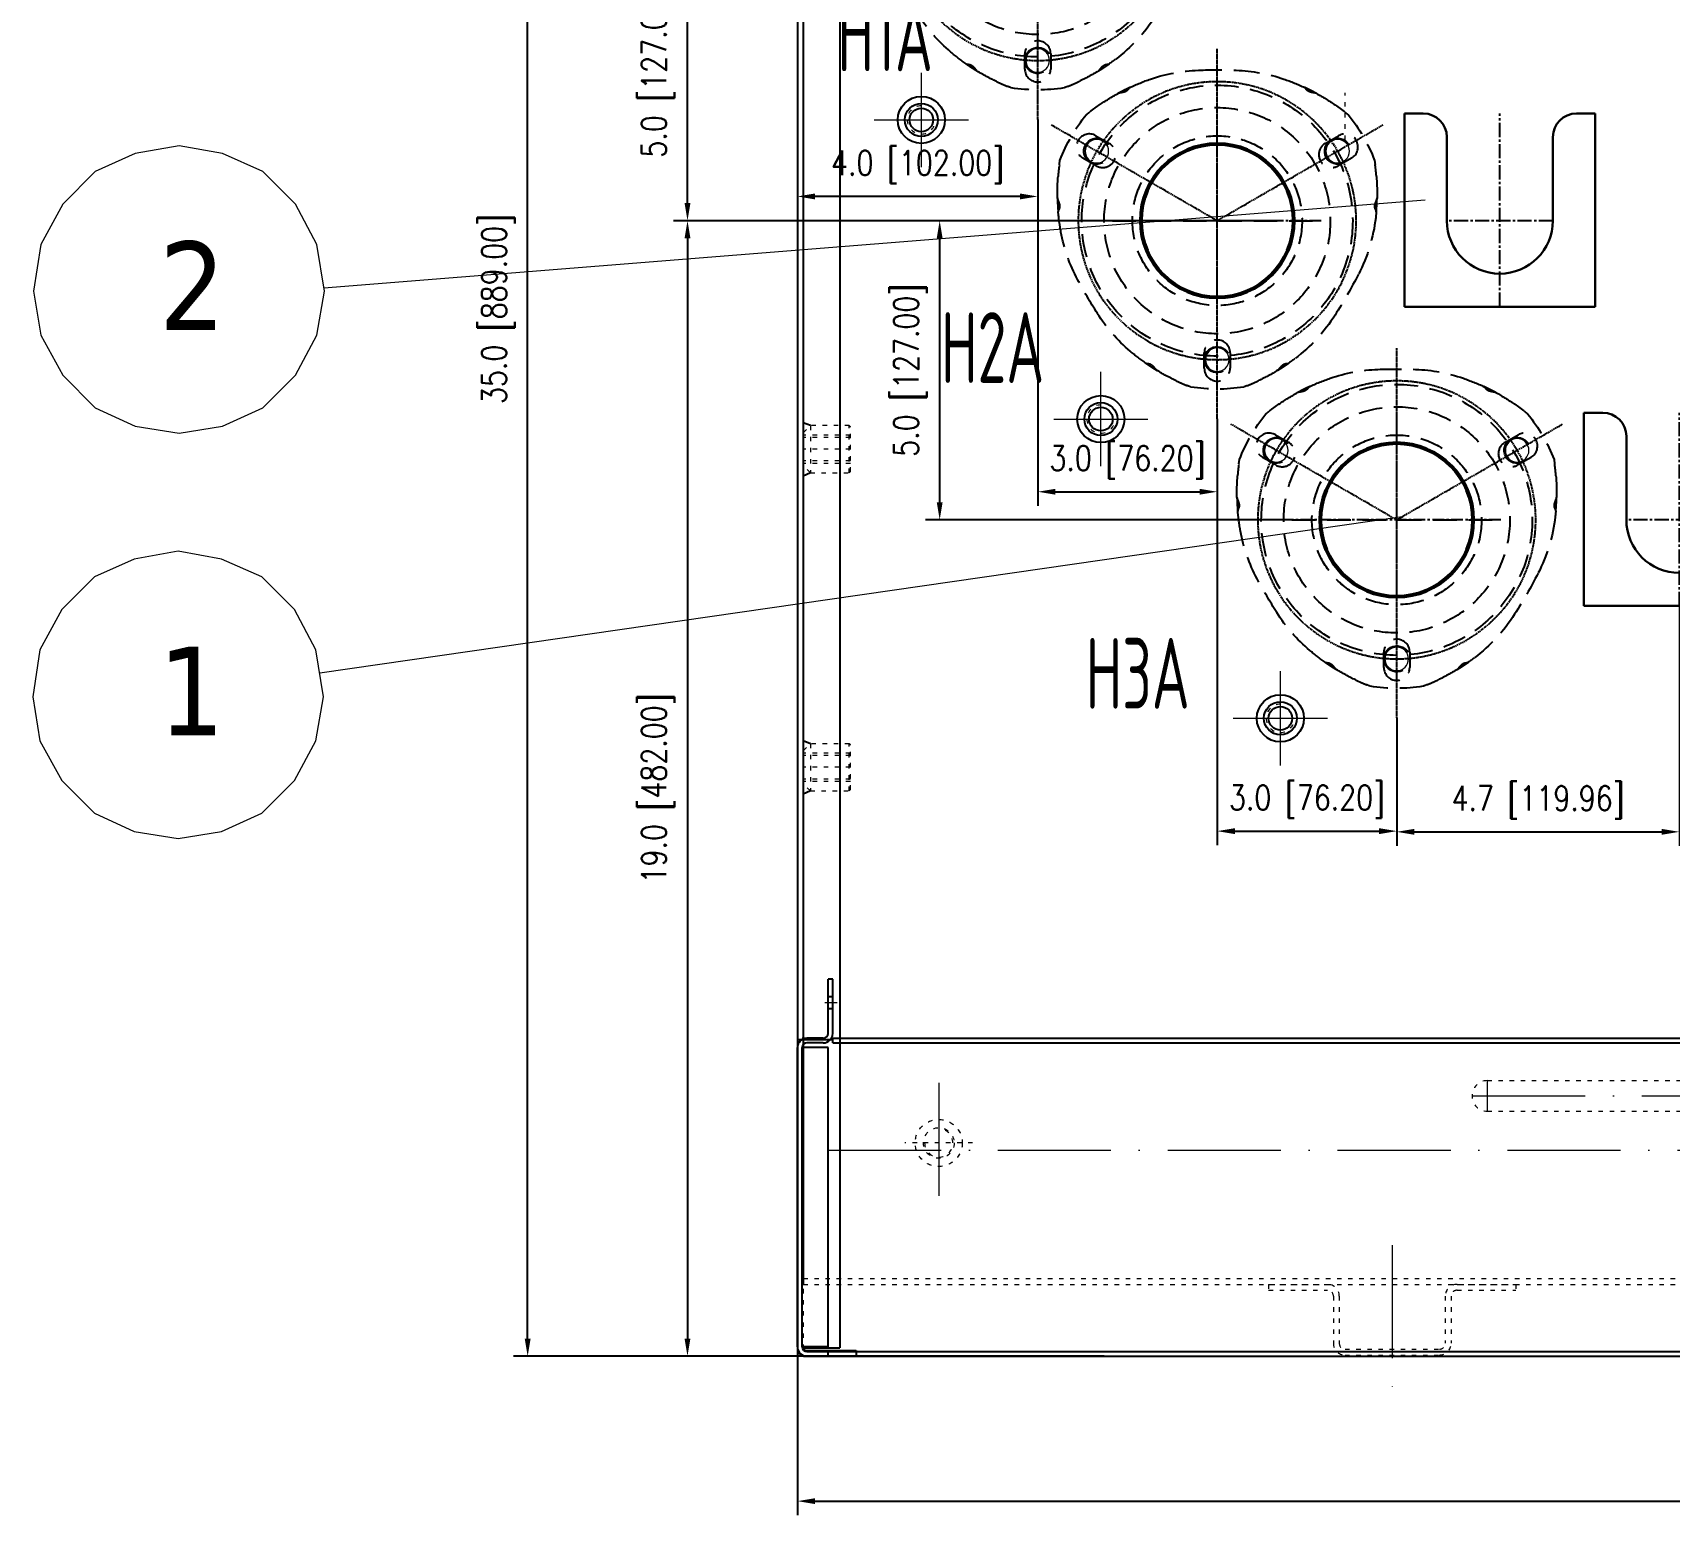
# Model space of a CAD drawing. Header units: millimetres. Extents: x 13152 to 36426, y -6229 to 3790.
# Drawn here: x 30115 to 30810, y 1280 to 1909 of the extents above; entities that cross this region are included whole.
import ezdxf
from ezdxf.enums import TextEntityAlignment as Align

# ---------------------------------------------------------------- set-up
doc = ezdxf.new("R2010")
doc.units = ezdxf.units.MM
doc.header["$LTSCALE"] = 4
for name, pattern in [('ACAD_ISO03W100', [1.18, 0.47, -0.71]), ('ACAD_ISO10W100', [18, 12, -3, 0, -3]), ('CENTER', [2, 1.25, -0.25, 0.25, -0.25]), ('CENTER2', [1.125, 0.75, -0.125, 0.125, -0.125]), ('DASHED', [0.75, 0.5, -0.25])]:
    doc.linetypes.add(name, pattern=pattern)
for name, color, linetype, lineweight in [('2细线层', 4, 'Continuous', 13), ('标注、文本', 3, 'Continuous', 25), ('粗实线', 4, 'Continuous', 53), ('铁心', 3, 'Continuous', 0)]:
    doc.layers.add(name, color=color, linetype=linetype, lineweight=lineweight)
for name, color, linetype in [('3中心线层', 1, 'CENTER'), ('4虚线层', 6, 'DASHED'), ('中心线', 1, 'CENTER2')]:
    doc.layers.add(name, color=color, linetype=linetype)
doc.styles.add('pdm', font='gbenor.shx', dxfattribs={"width": 0.8, "bigfont": 'gbhzfs.shx'})
doc.styles.add('Tahoma$001', font='tahoma.ttf', dxfattribs={"height": 2.159784})
doc.styles.add('TH_GBDIM', font='romans.shx', dxfattribs={"width": 0.8, "bigfont": 'gbcbig.shx'})
doc.dimstyles.new('TH_GBDIM1', dxfattribs={"dimscale": 3, "dimtxt": 3.5, "dimasz": 2.5, "dimexe": 2, "dimexo": 0, "dimgap": 1.5, "dimtad": 1, "dimdec": 1, "dimlfac": 0.03937, "dimzin": 0, "dimdsep": 46, "dimtxsty": 'TH_GBDIM', "dimcen": 2.5, "dimclrd": 3, "dimclre": 256, "dimclrt": 2, "dimadec": 0, "dimazin": 0, "dimtfac": 0.714286, "dimtdec": 1, "dimtmove": 0, "dimatfit": 3, "dimfxl": 0, "dimtzin": 0, "dimlwd": -1, "dimlwe": -1, "dimarcsym": 0})

# ---------------------------------------------------------------- blocks, each defined once
blk = doc.blocks.new('888')
at = {"layer": '2细线层'}
for centre in [(1092.43, 2376.16), (1194.62, 2376.16), (1143.53, 2287.66)]:
    blk.add_circle(centre, 5, dxfattribs=at)
at = {"layer": '3中心线层', "ltscale": 0.1}
for p, q in [((1143.53, 2262.57), (1143.53, 2419.56)), ((1143.53, 2346.66), (1073.06, 2387.34)), ((1143.53, 2346.66), (1213.99, 2387.34))]:
    blk.add_line(p, q, dxfattribs=at)
at = {"layer": '3中心线层', "color": 1}
blk.add_line((1099.42, 2346.66), (1192.42, 2346.66), dxfattribs=at)
at = {"layer": '3中心线层', "ltscale": 0.1}
blk.add_circle((1143.53, 2346.66), 59, dxfattribs=at)
at = {"layer": '标注、文本'}
for centre in [(1092.43, 2376.16), (1194.62, 2376.16), (1143.53, 2287.66)]:
    blk.add_arc(centre, 5.5, 242.67153, 150.00001, dxfattribs=at)
at = {"layer": '粗实线'}
blk.add_circle((1143.53, 2346.66), 32.5, dxfattribs=at)
blk = doc.blocks.new('A$C03F92070')
at = {"layer": '4虚线层', "ltscale": 5}
for p, q in [((67.85, 40.24), (67.85, 116.01)), ((16.36, 107.57), (21.99, 104.32)), ((113.71, 104.32), (119.34, 107.57)), ((16.49, 94.79), (10.86, 98.04)), ((124.84, 98.04), (119.21, 94.79)), ((23.33, 71.49), (112.37, 71.49)), ((62.35, 8.86), (62.35, 15.36)), ((73.35, 15.36), (73.35, 8.86))]:
    blk.add_line(p, q, dxfattribs=at)
for radius in [57.5, 48, 36, 32.5]:
    blk.add_circle((67.85, 71.49), radius, dxfattribs=at)
at = {"layer": '4虚线层', "ltscale": 5, "extrusion": (0, 0, -1)}
for centre, radius, start, end in [((-62.34, 65.41), 70, 71.02185, 87.94531), ((-67.85, -88.03), 223.54, 87.94531, 92.05469), ((-73.35, 65.41), 70, 92.05469, 108.97815), ((-68.85, 46.49), 90, 55.4521, 61.38179), ((-68.85, 46.49), 90, 64.92451, 71.02185), ((-66.85, 46.49), 90, 108.97815, 115.07549), ((-66.85, 46.49), 90, 118.61821, 124.5479), ((-67.85, 71.49), 71.5, 20.96454, 39.03546), ((-68.85, 46.49), 90, 51.08313, 52.23427), ((-66.85, 46.49), 90, 127.76573, 128.91687), ((-67.85, 71.49), 71.5, 140.96454, 159.03546), ((-90, 83.12), 90, 7.76573, 8.91687), ((-45.7, 83.12), 90, 171.08313, 172.23427), ((-90, 83.12), 90, 358.61821, 4.5479), ((-45.7, 83.12), 90, 175.4521, 181.38179), ((-90, 83.12), 90, 349.46719, 355.07549), ((-65.57, 80.82), 70, 186.60228, 207.21776), ((-45.7, 83.12), 90, 184.92451, 186.60228), ((-70.33, 79.46), 70, 331.9245, 349.46719), ((70.97, 151.05), 223.54, 207.21776, 212.35682), ((-205.81, 151.73), 223.54, 327.65027, 331.9245), ((-76.09, 69.57), 70, 310.17076, 327.65027), ((-58.73, 68.87), 70, 212.35682, 233.02623), ((-89, 84.85), 90, 304.92451, 310.17076), ((-89, 84.85), 90, 295.4521, 301.38179), ((-46.7, 84.85), 90, 238.61821, 244.5479), ((-46.7, 84.85), 90, 233.02623, 235.07549), ((-89, 84.85), 90, 291.08313, 292.23427), ((-67.85, 71.49), 71.5, 260.96454, 279.03546), ((-46.7, 84.85), 90, 247.76573, 248.91687)]:
    blk.add_arc(centre, radius, start, end, dxfattribs=at)
at = {"layer": '4虚线层', "ltscale": 5}
for centre, start, end in [((13.61, 102.81), 60, 240), ((19.24, 99.56), 240, 60), ((116.46, 99.56), 120, 300), ((122.09, 102.81), 300, 120), ((67.85, 15.36), 0, 180), ((67.85, 8.86), 180, 0)]:
    blk.add_arc(centre, 5.5, start, end, dxfattribs=at)
for points, knots in [([(30.89, 128.1), (30.89, 128.1), (30.88, 128.1), (30.83, 128.07), (30.76, 128.04), (30.57, 127.95), (30.45, 127.89), (30.18, 127.77), (30.03, 127.69), (29.7, 127.53), (29.52, 127.45), (29.16, 127.27), (28.96, 127.17), (28.58, 126.98), (28.39, 126.89), (27.99, 126.69), (27.8, 126.59), (27.42, 126.39), (27.24, 126.3), (26.87, 126.11), (26.7, 126.02), (26.39, 125.85), (26.24, 125.77), (25.98, 125.63), (25.87, 125.57), (25.69, 125.47), (25.63, 125.44), (25.58, 125.41), (25.57, 125.4), (25.57, 125.4), (25.57, 125.4), (25.57, 125.4)], [0, 0, 0, 0, 0.043819, 0.043819, 0.119878, 0.119878, 0.195937, 0.195937, 0.271996, 0.271996, 0.348055, 0.348055, 0.424114, 0.424114, 0.500173, 0.500173, 0.576231, 0.576231, 0.65229, 0.65229, 0.728349, 0.728349, 0.804408, 0.804408, 0.880467, 0.880467, 0.956526, 0.956526, 0.994556, 0.994556, 1, 1, 1, 1]), ([(30.71, 128.01), (30.65, 127.99), (30.59, 127.94), (30.48, 127.84), (30.42, 127.77), (30.3, 127.62), (30.24, 127.54), (30.11, 127.35), (30.04, 127.25), (29.89, 127.05), (29.81, 126.95), (29.62, 126.74), (29.51, 126.65), (29.29, 126.47), (29.16, 126.4), (28.9, 126.26), (28.77, 126.2), (28.36, 126.06), (28.08, 125.99), (27.53, 125.87), (27.26, 125.83), (26.87, 125.76), (26.75, 125.74), (26.5, 125.7), (26.38, 125.67), (26.05, 125.61), (25.85, 125.56), (25.74, 125.5)], [0, 0, 0, 0, 0.0625, 0.0625, 0.125, 0.125, 0.1875, 0.1875, 0.25, 0.25, 0.3125, 0.3125, 0.375, 0.375, 0.4375, 0.4375, 0.5, 0.5, 0.625, 0.625, 0.75, 0.75, 0.8125, 0.8125, 0.875, 0.875, 1, 1, 1, 1]), ([(110.13, 125.4), (110.13, 125.4), (110.13, 125.4), (110.13, 125.4), (110.12, 125.41), (110.07, 125.44), (110.01, 125.47), (109.83, 125.57), (109.72, 125.63), (109.46, 125.77), (109.31, 125.85), (108.99, 126.02), (108.81, 126.11), (108.45, 126.3), (108.26, 126.4), (107.88, 126.6), (107.68, 126.7), (107.29, 126.9), (107.1, 127), (106.72, 127.18), (106.53, 127.28), (106.16, 127.46), (105.99, 127.54), (105.66, 127.7), (105.51, 127.77), (105.24, 127.9), (105.12, 127.95), (104.94, 128.04), (104.87, 128.07), (104.82, 128.09), (104.81, 128.1), (104.8, 128.1), (104.8, 128.1), (104.8, 128.1)], [0, 0, 0, 0, 0.005743, 0.005743, 0.043766, 0.043766, 0.119813, 0.119813, 0.195859, 0.195859, 0.271906, 0.271906, 0.347952, 0.347952, 0.423999, 0.423999, 0.500046, 0.500046, 0.576092, 0.576092, 0.652139, 0.652139, 0.728185, 0.728185, 0.804232, 0.804232, 0.880279, 0.880279, 0.956325, 0.956325, 0.994349, 0.994349, 1, 1, 1, 1]), ([(109.96, 125.5), (109.9, 125.53), (109.83, 125.55), (109.65, 125.6), (109.54, 125.63), (109.21, 125.7), (108.96, 125.74), (108.44, 125.83), (108.17, 125.87), (107.63, 125.99), (107.34, 126.06), (106.94, 126.2), (106.8, 126.26), (106.54, 126.39), (106.42, 126.47), (106.19, 126.64), (106.08, 126.74), (105.9, 126.94), (105.81, 127.05), (105.66, 127.25), (105.59, 127.35), (105.46, 127.53), (105.39, 127.62), (105.28, 127.77), (105.22, 127.84), (105.11, 127.94), (105.05, 127.99), (104.99, 128.01)], [0, 0, 0, 0, 0.0625, 0.0625, 0.125, 0.125, 0.25, 0.25, 0.375, 0.375, 0.5, 0.5, 0.5625, 0.5625, 0.625, 0.625, 0.6875, 0.6875, 0.75, 0.75, 0.8125, 0.8125, 0.875, 0.875, 0.9375, 0.9375, 1, 1, 1, 1]), ([(14.55, 118.27), (14.52, 118.25), (14.46, 118.2), (14.38, 118.14), (14.3, 118.08), (14.25, 118.04), (14.22, 118.02)], [0, 0, 0, 0, 0.251749, 0.501948, 0.751171, 1, 1, 1, 1]), ([(15.74, 119.15), (15.69, 119.12), (15.59, 119.05), (15.45, 118.94), (15.32, 118.84), (15.18, 118.74), (15.05, 118.65), (14.92, 118.55), (14.8, 118.45), (14.67, 118.36), (14.59, 118.3), (14.55, 118.27)], [0, 0, 0, 0, 0.114473, 0.22719, 0.338528, 0.448878, 0.558641, 0.668227, 0.778044, 0.888502, 1, 1, 1, 1]), ([(17.82, 120.63), (17.81, 120.62), (17.74, 120.57), (17.58, 120.46), (17.28, 120.26), (16.94, 120.02), (16.6, 119.78), (16.29, 119.55), (16.01, 119.35), (15.83, 119.22), (15.74, 119.15)], [0, 0, 0, 0, 0.026865, 0.187364, 0.351072, 0.511786, 0.674931, 0.783277, 0.891149, 1, 1, 1, 1]), ([(119.96, 119.15), (119.92, 119.19), (119.82, 119.25), (119.69, 119.35), (119.55, 119.45), (119.41, 119.55), (119.28, 119.65), (119.06, 119.81), (118.76, 120.02), (118.42, 120.26), (118.12, 120.46), (117.96, 120.57), (117.89, 120.62), (117.88, 120.63)], [0, 0, 0, 0, 0.05466, 0.108896, 0.162888, 0.216817, 0.270864, 0.325211, 0.488741, 0.649833, 0.813717, 0.974388, 1, 1, 1, 1]), ([(121.15, 118.27), (121.11, 118.3), (121.03, 118.36), (120.9, 118.45), (120.78, 118.55), (120.65, 118.65), (120.52, 118.74), (120.38, 118.84), (120.25, 118.94), (120.1, 119.05), (120.01, 119.12), (119.96, 119.15)], [0, 0, 0, 0, 0.111498, 0.221956, 0.331773, 0.441359, 0.551122, 0.661472, 0.77281, 0.885527, 1, 1, 1, 1]), ([(121.48, 118.02), (121.45, 118.04), (121.4, 118.08), (121.32, 118.14), (121.23, 118.2), (121.18, 118.25), (121.15, 118.27)], [0, 0, 0, 0, 0.248829, 0.498052, 0.748251, 1, 1, 1, 1]), ([(13.95, 117.81), (13.92, 117.79), (13.88, 117.76), (13.82, 117.71), (13.77, 117.67), (13.74, 117.65), (13.73, 117.64)], [0, 0, 0, 0, 0.272943, 0.542517, 0.809704, 1, 1, 1, 1]), ([(14.22, 118.02), (14.2, 118), (14.15, 117.96), (14.08, 117.91), (14.01, 117.86), (13.97, 117.82), (13.95, 117.81)], [0, 0, 0, 0, 0.251777, 0.501943, 0.751136, 1, 1, 1, 1]), ([(121.75, 117.81), (121.73, 117.82), (121.69, 117.86), (121.62, 117.91), (121.55, 117.96), (121.5, 118), (121.48, 118.02)], [0, 0, 0, 0, 0.248864, 0.498057, 0.748223, 1, 1, 1, 1]), ([(121.97, 117.64), (121.96, 117.65), (121.93, 117.67), (121.88, 117.71), (121.82, 117.76), (121.78, 117.79), (121.75, 117.81)], [0, 0, 0, 0, 0.190293, 0.457482, 0.727057, 1, 1, 1, 1]), ([(0.52, 92.79), (0.51, 92.73), (0.5, 92.62), (0.48, 92.45), (0.46, 92.28), (0.45, 92.11), (0.43, 91.95), (0.4, 91.68), (0.37, 91.32), (0.33, 90.9), (0.3, 90.54), (0.29, 90.34), (0.28, 90.26), (0.28, 90.25)], [0, 0, 0, 0, 0.05466, 0.108897, 0.162889, 0.216817, 0.270864, 0.325211, 0.488741, 0.649833, 0.813717, 0.974388, 1, 1, 1, 1]), ([(0.69, 94.25), (0.68, 94.21), (0.67, 94.11), (0.65, 93.95), (0.63, 93.8), (0.61, 93.64), (0.59, 93.47), (0.57, 93.31), (0.55, 93.14), (0.53, 92.96), (0.52, 92.85), (0.52, 92.79)], [0, 0, 0, 0, 0.111498, 0.221956, 0.331773, 0.441359, 0.551122, 0.661472, 0.77281, 0.885527, 1, 1, 1, 1]), ([(0.74, 94.67), (0.73, 94.63), (0.73, 94.57), (0.71, 94.47), (0.7, 94.36), (0.69, 94.29), (0.69, 94.25)], [0, 0, 0, 0, 0.248829, 0.498052, 0.748251, 1, 1, 1, 1]), ([(0.82, 95.29), (0.82, 95.27), (0.81, 95.24), (0.81, 95.17), (0.8, 95.1), (0.79, 95.04), (0.78, 95.01)], [0, 0, 0, 0, 0.190297, 0.457484, 0.727058, 1, 1, 1, 1]), ([(134.92, 95.01), (134.91, 95.04), (134.9, 95.1), (134.89, 95.17), (134.89, 95.24), (134.88, 95.27), (134.88, 95.29)], [0, 0, 0, 0, 0.272943, 0.542517, 0.809704, 1, 1, 1, 1]), ([(134.96, 94.67), (134.96, 94.7), (134.95, 94.76), (134.94, 94.85), (134.93, 94.93), (134.92, 94.98), (134.92, 95.01)], [0, 0, 0, 0, 0.251777, 0.501943, 0.751136, 1, 1, 1, 1]), ([(135.01, 94.25), (135.01, 94.29), (135, 94.36), (134.99, 94.47), (134.97, 94.57), (134.96, 94.63), (134.96, 94.67)], [0, 0, 0, 0, 0.251749, 0.501948, 0.751171, 1, 1, 1, 1]), ([(135.18, 92.79), (135.18, 92.85), (135.16, 92.96), (135.15, 93.14), (135.13, 93.31), (135.11, 93.47), (135.09, 93.64), (135.07, 93.8), (135.05, 93.95), (135.03, 94.11), (135.02, 94.21), (135.01, 94.25)], [0, 0, 0, 0, 0.114473, 0.22719, 0.338528, 0.448878, 0.558641, 0.668227, 0.778044, 0.888502, 1, 1, 1, 1]), ([(135.42, 90.25), (135.42, 90.26), (135.41, 90.34), (135.4, 90.54), (135.37, 90.9), (135.33, 91.31), (135.29, 91.73), (135.25, 92.11), (135.22, 92.45), (135.2, 92.67), (135.18, 92.79)], [0, 0, 0, 0, 0.026865, 0.187364, 0.351073, 0.511786, 0.674931, 0.783277, 0.891149, 1, 1, 1, 1]), ([(0.02, 81.15), (0.02, 81.15), (0.02, 81.15), (0.02, 81.15), (0.02, 81.14), (0.02, 81.08), (0.02, 81.01), (0.02, 80.81), (0.03, 80.68), (0.04, 80.38), (0.04, 80.21), (0.05, 79.85), (0.06, 79.65), (0.08, 79.24), (0.09, 79.03), (0.11, 78.6), (0.12, 78.38), (0.14, 77.94), (0.16, 77.72), (0.18, 77.3), (0.2, 77.09), (0.23, 76.68), (0.24, 76.49), (0.27, 76.13), (0.28, 75.96), (0.3, 75.67), (0.32, 75.54), (0.33, 75.33), (0.34, 75.26), (0.34, 75.2), (0.35, 75.19), (0.35, 75.19), (0.35, 75.19), (0.35, 75.19)], [0, 0, 0, 0, 0.005743, 0.005743, 0.043766, 0.043766, 0.119813, 0.119813, 0.195859, 0.195859, 0.271906, 0.271906, 0.347952, 0.347952, 0.423999, 0.423999, 0.500046, 0.500046, 0.576092, 0.576092, 0.652139, 0.652139, 0.728185, 0.728185, 0.804232, 0.804232, 0.880279, 0.880279, 0.956325, 0.956325, 0.994349, 0.994349, 1, 1, 1, 1]), ([(0.02, 80.95), (0.02, 80.89), (0.04, 80.81), (0.08, 80.63), (0.12, 80.53), (0.22, 80.21), (0.31, 79.97), (0.5, 79.47), (0.59, 79.22), (0.76, 78.69), (0.85, 78.41), (0.92, 77.98), (0.94, 77.84), (0.96, 77.55), (0.95, 77.4), (0.91, 77.12), (0.88, 76.97), (0.8, 76.71), (0.75, 76.59), (0.65, 76.35), (0.6, 76.24), (0.51, 76.03), (0.47, 75.94), (0.39, 75.76), (0.37, 75.68), (0.33, 75.53), (0.32, 75.46), (0.33, 75.4)], [0, 0, 0, 0, 0.0625, 0.0625, 0.125, 0.125, 0.25, 0.25, 0.375, 0.375, 0.5, 0.5, 0.5625, 0.5625, 0.625, 0.625, 0.6875, 0.6875, 0.75, 0.75, 0.8125, 0.8125, 0.875, 0.875, 0.9375, 0.9375, 1, 1, 1, 1]), ([(135.37, 75.4), (135.38, 75.46), (135.37, 75.53), (135.33, 75.68), (135.31, 75.76), (135.23, 75.94), (135.19, 76.03), (135.1, 76.24), (135.04, 76.35), (134.95, 76.58), (134.9, 76.71), (134.82, 76.97), (134.79, 77.11), (134.75, 77.4), (134.74, 77.54), (134.76, 77.83), (134.78, 77.98), (134.85, 78.4), (134.93, 78.68), (135.11, 79.21), (135.2, 79.47), (135.34, 79.84), (135.38, 79.96), (135.47, 80.2), (135.51, 80.31), (135.62, 80.63), (135.68, 80.83), (135.68, 80.95)], [0, 0, 0, 0, 0.0625, 0.0625, 0.125, 0.125, 0.1875, 0.1875, 0.25, 0.25, 0.3125, 0.3125, 0.375, 0.375, 0.4375, 0.4375, 0.5, 0.5, 0.625, 0.625, 0.75, 0.75, 0.8125, 0.8125, 0.875, 0.875, 1, 1, 1, 1]), ([(135.35, 75.19), (135.35, 75.19), (135.35, 75.2), (135.36, 75.26), (135.37, 75.34), (135.38, 75.54), (135.4, 75.67), (135.42, 75.97), (135.43, 76.14), (135.46, 76.51), (135.48, 76.7), (135.5, 77.11), (135.52, 77.32), (135.54, 77.75), (135.56, 77.97), (135.58, 78.41), (135.59, 78.62), (135.61, 79.05), (135.62, 79.26), (135.64, 79.67), (135.65, 79.86), (135.66, 80.22), (135.66, 80.39), (135.67, 80.68), (135.67, 80.81), (135.68, 81.01), (135.68, 81.08), (135.68, 81.14), (135.68, 81.15), (135.68, 81.15), (135.68, 81.15), (135.68, 81.15)], [0, 0, 0, 0, 0.043819, 0.043819, 0.119878, 0.119878, 0.195937, 0.195937, 0.271996, 0.271996, 0.348055, 0.348055, 0.424114, 0.424114, 0.500173, 0.500173, 0.576232, 0.576232, 0.65229, 0.65229, 0.728349, 0.728349, 0.804408, 0.804408, 0.880467, 0.880467, 0.956526, 0.956526, 0.994556, 0.994556, 1, 1, 1, 1]), ([(37.3, 11.18), (37.3, 11.18), (37.31, 11.17), (37.36, 11.14), (37.42, 11.09), (37.59, 10.98), (37.7, 10.9), (37.95, 10.73), (38.09, 10.63), (38.39, 10.43), (38.55, 10.32), (38.89, 10.09), (39.07, 9.97), (39.42, 9.73), (39.61, 9.61), (39.98, 9.37), (40.16, 9.26), (40.51, 9.03), (40.69, 8.91), (41.04, 8.69), (41.2, 8.59), (41.51, 8.4), (41.65, 8.31), (41.9, 8.16), (42.01, 8.09), (42.18, 7.99), (42.24, 7.95), (42.29, 7.92), (42.3, 7.91), (42.3, 7.91), (42.3, 7.91), (42.3, 7.91)], [0, 0, 0, 0, 0.043819, 0.043819, 0.119878, 0.119878, 0.195937, 0.195937, 0.271996, 0.271996, 0.348055, 0.348055, 0.424114, 0.424114, 0.500173, 0.500173, 0.576231, 0.576231, 0.65229, 0.65229, 0.728349, 0.728349, 0.804408, 0.804408, 0.880467, 0.880467, 0.956526, 0.956526, 0.994556, 0.994556, 1, 1, 1, 1]), ([(37.47, 11.06), (37.52, 11.02), (37.59, 11), (37.73, 10.95), (37.82, 10.93), (38.01, 10.91), (38.11, 10.9), (38.34, 10.88), (38.46, 10.87), (38.71, 10.83), (38.85, 10.81), (39.11, 10.75), (39.25, 10.71), (39.52, 10.6), (39.64, 10.53), (39.89, 10.37), (40.01, 10.29), (40.34, 10.01), (40.54, 9.8), (40.91, 9.38), (41.09, 9.17), (41.34, 8.87), (41.42, 8.77), (41.58, 8.58), (41.66, 8.48), (41.88, 8.23), (42.02, 8.08), (42.13, 8.02)], [0, 0, 0, 0, 0.0625, 0.0625, 0.125, 0.125, 0.1875, 0.1875, 0.25, 0.25, 0.3125, 0.3125, 0.375, 0.375, 0.4375, 0.4375, 0.5, 0.5, 0.625, 0.625, 0.75, 0.75, 0.8125, 0.8125, 0.875, 0.875, 1, 1, 1, 1]), ([(93.4, 7.91), (93.4, 7.91), (93.4, 7.91), (93.4, 7.91), (93.41, 7.92), (93.46, 7.95), (93.52, 7.99), (93.69, 8.09), (93.8, 8.16), (94.06, 8.32), (94.2, 8.4), (94.51, 8.6), (94.68, 8.7), (95.02, 8.92), (95.2, 9.04), (95.56, 9.27), (95.75, 9.39), (96.12, 9.63), (96.3, 9.75), (96.65, 9.98), (96.83, 10.1), (97.16, 10.33), (97.32, 10.43), (97.62, 10.64), (97.76, 10.73), (98.01, 10.9), (98.11, 10.98), (98.28, 11.1), (98.34, 11.14), (98.39, 11.17), (98.4, 11.18), (98.4, 11.18), (98.4, 11.18), (98.4, 11.18)], [0, 0, 0, 0, 0.005743, 0.005743, 0.043766, 0.043766, 0.119813, 0.119813, 0.195859, 0.195859, 0.271906, 0.271906, 0.347952, 0.347952, 0.423999, 0.423999, 0.500046, 0.500046, 0.576092, 0.576092, 0.652139, 0.652139, 0.728185, 0.728185, 0.804232, 0.804232, 0.880279, 0.880279, 0.956325, 0.956325, 0.994349, 0.994349, 1, 1, 1, 1]), ([(93.57, 8.02), (93.62, 8.05), (93.68, 8.1), (93.82, 8.23), (93.89, 8.31), (94.11, 8.56), (94.27, 8.76), (94.61, 9.17), (94.79, 9.38), (95.16, 9.79), (95.36, 10), (95.69, 10.28), (95.8, 10.37), (96.05, 10.53), (96.18, 10.6), (96.44, 10.71), (96.58, 10.75), (96.85, 10.81), (96.98, 10.83), (97.24, 10.87), (97.36, 10.88), (97.58, 10.9), (97.69, 10.91), (97.88, 10.93), (97.96, 10.95), (98.11, 11), (98.18, 11.02), (98.23, 11.06)], [0, 0, 0, 0, 0.0625, 0.0625, 0.125, 0.125, 0.25, 0.25, 0.375, 0.375, 0.5, 0.5, 0.5625, 0.5625, 0.625, 0.625, 0.6875, 0.6875, 0.75, 0.75, 0.8125, 0.8125, 0.875, 0.875, 0.9375, 0.9375, 1, 1, 1, 1]), ([(50.31, 3.59), (50.32, 3.59), (50.4, 3.55), (50.57, 3.46), (50.9, 3.31), (51.28, 3.14), (51.66, 2.96), (52.01, 2.8), (52.32, 2.67), (52.52, 2.57), (52.63, 2.53)], [0, 0, 0, 0, 0.026866, 0.187364, 0.351073, 0.511786, 0.674931, 0.783277, 0.891149, 1, 1, 1, 1]), ([(52.63, 2.53), (52.68, 2.5), (52.79, 2.46), (52.95, 2.39), (53.11, 2.32), (53.26, 2.25), (53.41, 2.19), (53.56, 2.12), (53.7, 2.06), (53.85, 2), (53.94, 1.96), (53.98, 1.94)], [0, 0, 0, 0, 0.114473, 0.22719, 0.338528, 0.448878, 0.558641, 0.668227, 0.778044, 0.888502, 1, 1, 1, 1]), ([(53.98, 1.94), (54.02, 1.93), (54.09, 1.9), (54.18, 1.86), (54.28, 1.82), (54.34, 1.79), (54.37, 1.78)], [0, 0, 0, 0, 0.251749, 0.501948, 0.751171, 1, 1, 1, 1]), ([(54.37, 1.78), (54.4, 1.77), (54.45, 1.74), (54.54, 1.71), (54.61, 1.68), (54.66, 1.66), (54.69, 1.65)], [0, 0, 0, 0, 0.251777, 0.501943, 0.751136, 1, 1, 1, 1]), ([(54.69, 1.65), (54.71, 1.64), (54.77, 1.61), (54.84, 1.58), (54.9, 1.56), (54.93, 1.55), (54.94, 1.54)], [0, 0, 0, 0, 0.272943, 0.542518, 0.809705, 1, 1, 1, 1]), ([(80.76, 1.54), (80.77, 1.55), (80.8, 1.56), (80.86, 1.58), (80.93, 1.61), (80.99, 1.64), (81.01, 1.65)], [0, 0, 0, 0, 0.190295, 0.457482, 0.727057, 1, 1, 1, 1]), ([(81.01, 1.65), (81.04, 1.66), (81.08, 1.68), (81.16, 1.71), (81.25, 1.74), (81.3, 1.77), (81.33, 1.78)], [0, 0, 0, 0, 0.248864, 0.498057, 0.748223, 1, 1, 1, 1]), ([(81.33, 1.78), (81.36, 1.79), (81.42, 1.82), (81.52, 1.86), (81.61, 1.9), (81.68, 1.93), (81.72, 1.94)], [0, 0, 0, 0, 0.248829, 0.498052, 0.748251, 1, 1, 1, 1]), ([(81.72, 1.94), (81.76, 1.96), (81.85, 2), (82, 2.06), (82.14, 2.12), (82.29, 2.19), (82.44, 2.25), (82.59, 2.32), (82.75, 2.39), (82.91, 2.46), (83.02, 2.5), (83.07, 2.53)], [0, 0, 0, 0, 0.111498, 0.221956, 0.331773, 0.441359, 0.551122, 0.661472, 0.77281, 0.885527, 1, 1, 1, 1]), ([(83.07, 2.53), (83.12, 2.55), (83.23, 2.6), (83.38, 2.67), (83.54, 2.73), (83.69, 2.8), (83.84, 2.87), (84.09, 2.98), (84.42, 3.14), (84.8, 3.31), (85.13, 3.46), (85.3, 3.55), (85.38, 3.58), (85.39, 3.59)], [0, 0, 0, 0, 0.05466, 0.108897, 0.162889, 0.216817, 0.270864, 0.325211, 0.488741, 0.649834, 0.813718, 0.974389, 1, 1, 1, 1])]:
    blk.add_open_spline(points, degree=3, knots=knots, dxfattribs=at)
blk.add_open_spline([(0.82, 95.28), (0.81, 95.2), (0.82, 95.09), (0.84, 94.95)], degree=3, dxfattribs=at)
blk = doc.blocks.new('0.020')
at = {"layer": '中心线', "ltscale": 2}
for p, q in [((13611.24, 16499.07), (13611.24, 16581.07)), ((13588.74, 16535.57), (13633.74, 16535.57))]:
    blk.add_line(p, q, dxfattribs=at)
at = {"layer": '粗实线', "lineweight": 30}
for p, q in [((13570.74, 16499.07), (13570.74, 16581.07)), ((13570.74, 16581.07), (13578.74, 16581.07)), ((13643.74, 16581.07), (13651.74, 16581.07)), ((13651.74, 16499.07), (13651.74, 16581.07)), ((13588.74, 16535.57), (13588.74, 16571.07)), ((13633.74, 16535.57), (13633.74, 16571.07)), ((13570.74, 16499.07), (13651.74, 16499.07))]:
    blk.add_line(p, q, dxfattribs=at)
for centre, radius, start, end in [((13578.74, 16571.07), 10, 0, 90), ((13643.74, 16571.07), 10, 90, 180), ((13611.24, 16535.57), 22.5, 180, 0)]:
    blk.add_arc(centre, radius, start, end, dxfattribs=at)
blk = doc.blocks.new('*D194')
at = {"layer": 'Defpoints', "color": 0, "transparency": 16777216}
for p in [(30439.88, 1350.93), (31544.88, 1350.93), (31544.88, 1285.92)]:
    blk.add_point(p, dxfattribs=at)
at = {"layer": '标注、文本', "transparency": 16777216}
for p, q in [((30439.88, 1350.93), (30439.88, 1279.92)), ((31544.88, 1350.93), (31544.88, 1279.92))]:
    blk.add_line(p, q, dxfattribs=at)
at = {"layer": '标注、文本', "color": 3, "transparency": 16777216}
blk.add_line((30447.38, 1285.92), (31537.38, 1285.92), dxfattribs=at)
for points in [[(30447.38, 1287.17), (30447.38, 1284.67), (30439.88, 1285.92)], [(31537.38, 1287.17), (31537.38, 1284.67), (31544.88, 1285.92)]]:
    blk.add_solid(points, dxfattribs=at)
at = {"layer": '标注、文本', "color": 2, "transparency": 16777216, "insert": (30992.38, 1298.42), "char_height": 10.5, "attachment_point": 5, "style": 'TH_GBDIM'}
blk.add_mtext('43.5 [1105.00]', dxfattribs=at)
blk = doc.blocks.new('*D195')
at = {"layer": 'Defpoints', "color": 0, "transparency": 16777216}
for p in [(30325.38, 2236.43), (30507.38, 2236.43), (30443.88, 1347.43)]:
    blk.add_point(p, dxfattribs=at)
at = {"layer": '标注、文本', "transparency": 16777216}
for p, q in [((30507.38, 2236.43), (30319.38, 2236.43)), ((30443.88, 1347.43), (30319.38, 1347.43))]:
    blk.add_line(p, q, dxfattribs=at)
at = {"layer": '标注、文本', "color": 3, "transparency": 16777216}
blk.add_line((30325.38, 1354.93), (30325.38, 2228.93), dxfattribs=at)
for points in [[(30324.13, 2228.93), (30326.63, 2228.93), (30325.38, 2236.43)], [(30324.13, 1354.93), (30326.63, 1354.93), (30325.38, 1347.43)]]:
    blk.add_solid(points, dxfattribs=at)
at = {"layer": '标注、文本', "color": 2, "transparency": 16777216, "insert": (30312.88, 1791.93), "char_height": 10.5, "attachment_point": 5, "rotation": 90, "style": 'TH_GBDIM'}
blk.add_mtext('35.0 [889.00]', dxfattribs=at)
blk = doc.blocks.new('*D196')
at = {"layer": 'Defpoints', "color": 0, "transparency": 16777216}
for p in [(30439.88, 1872.34), (30541.88, 1872.34), (30439.88, 1839.72)]:
    blk.add_point(p, dxfattribs=at)
at = {"layer": '标注、文本', "transparency": 16777216}
for p, q in [((30439.88, 1872.34), (30439.88, 1833.72)), ((30541.88, 1872.34), (30541.88, 1833.72))]:
    blk.add_line(p, q, dxfattribs=at)
at = {"layer": '标注、文本', "color": 3, "transparency": 16777216}
blk.add_line((30534.38, 1839.72), (30447.38, 1839.72), dxfattribs=at)
for points in [[(30447.38, 1840.97), (30447.38, 1838.47), (30439.88, 1839.72)], [(30534.38, 1840.97), (30534.38, 1838.47), (30541.88, 1839.72)]]:
    blk.add_solid(points, dxfattribs=at)
at = {"layer": '标注、文本', "color": 2, "transparency": 16777216, "insert": (30490.88, 1852.22), "char_height": 10.5, "attachment_point": 5, "style": 'TH_GBDIM'}
blk.add_mtext('4.0 [102.00]', dxfattribs=at)
blk = doc.blocks.new('*D197')
at = {"layer": 'Defpoints', "color": 0, "transparency": 16777216}
for p in [(30541.88, 1872.34), (30618.08, 1745.34), (30618.08, 1714.37)]:
    blk.add_point(p, dxfattribs=at)
at = {"layer": '标注、文本', "transparency": 16777216}
for p, q in [((30541.88, 1872.34), (30541.88, 1708.37)), ((30618.08, 1745.34), (30618.08, 1708.37))]:
    blk.add_line(p, q, dxfattribs=at)
at = {"layer": '标注、文本', "color": 3, "transparency": 16777216}
blk.add_line((30549.38, 1714.37), (30610.58, 1714.37), dxfattribs=at)
for points in [[(30549.38, 1715.62), (30549.38, 1713.12), (30541.88, 1714.37)], [(30610.58, 1715.62), (30610.58, 1713.12), (30618.08, 1714.37)]]:
    blk.add_solid(points, dxfattribs=at)
at = {"layer": '标注、文本', "color": 2, "transparency": 16777216, "insert": (30579.98, 1726.87), "char_height": 10.5, "attachment_point": 5, "style": 'TH_GBDIM'}
blk.add_mtext('3.0 [76.20]', dxfattribs=at)
blk = doc.blocks.new('*D198')
at = {"layer": 'Defpoints', "color": 0, "transparency": 16777216}
for p in [(30618.08, 1745.34), (30694.28, 1618.34), (30694.28, 1570.31)]:
    blk.add_point(p, dxfattribs=at)
at = {"layer": '标注、文本', "transparency": 16777216}
for p, q in [((30618.08, 1745.34), (30618.08, 1564.31)), ((30694.28, 1618.34), (30694.28, 1564.31))]:
    blk.add_line(p, q, dxfattribs=at)
at = {"layer": '标注、文本', "color": 3, "transparency": 16777216}
blk.add_line((30625.58, 1570.31), (30686.78, 1570.31), dxfattribs=at)
for points in [[(30625.58, 1571.56), (30625.58, 1569.06), (30618.08, 1570.31)], [(30686.78, 1571.56), (30686.78, 1569.06), (30694.28, 1570.31)]]:
    blk.add_solid(points, dxfattribs=at)
at = {"layer": '标注、文本', "color": 2, "transparency": 16777216, "insert": (30656.18, 1582.81), "char_height": 10.5, "attachment_point": 5, "style": 'TH_GBDIM'}
blk.add_mtext('3.0 [76.20]', dxfattribs=at)
blk = doc.blocks.new('*D199')
at = {"layer": 'Defpoints', "color": 0, "transparency": 16777216}
for p in [(30814.24, 1665.93), (30694.28, 1618.34), (30814.24, 1570.02)]:
    blk.add_point(p, dxfattribs=at)
at = {"layer": '标注、文本', "transparency": 16777216}
for p, q in [((30814.24, 1665.93), (30814.24, 1564.02)), ((30694.28, 1618.34), (30694.28, 1564.02))]:
    blk.add_line(p, q, dxfattribs=at)
at = {"layer": '标注、文本', "color": 3, "transparency": 16777216}
blk.add_line((30701.78, 1570.02), (30806.74, 1570.02), dxfattribs=at)
for points in [[(30701.78, 1571.27), (30701.78, 1568.77), (30694.28, 1570.02)], [(30806.74, 1571.27), (30806.74, 1568.77), (30814.24, 1570.02)]]:
    blk.add_solid(points, dxfattribs=at)
at = {"layer": '标注、文本', "color": 2, "transparency": 16777216, "insert": (30754.26, 1582.52), "char_height": 10.5, "attachment_point": 5, "style": 'TH_GBDIM'}
blk.add_mtext('4.7 [119.96]', dxfattribs=at)
blk = doc.blocks.new('*D203')
at = {"layer": 'Defpoints', "color": 0, "transparency": 16777216}
for p in [(30570.08, 1829.43), (30393.22, 1347.43), (30570.08, 1347.43)]:
    blk.add_point(p, dxfattribs=at)
at = {"layer": '标注、文本', "transparency": 16777216}
for p, q in [((30570.08, 1829.43), (30387.22, 1829.43)), ((30570.08, 1347.43), (30387.22, 1347.43))]:
    blk.add_line(p, q, dxfattribs=at)
at = {"layer": '标注、文本', "color": 3, "transparency": 16777216}
blk.add_line((30393.22, 1821.93), (30393.22, 1354.93), dxfattribs=at)
for points in [[(30391.97, 1821.93), (30394.47, 1821.93), (30393.22, 1829.43)], [(30391.97, 1354.93), (30394.47, 1354.93), (30393.22, 1347.43)]]:
    blk.add_solid(points, dxfattribs=at)
at = {"layer": '标注、文本', "color": 2, "transparency": 16777216, "insert": (30380.72, 1588.43), "char_height": 10.5, "attachment_point": 5, "rotation": 90, "style": 'TH_GBDIM'}
blk.add_mtext('19.0 [482.00]', dxfattribs=at)
blk = doc.blocks.new('*D204')
at = {"layer": 'Defpoints', "color": 0, "transparency": 16777216}
for p in [(30500.27, 1829.43), (30645.39, 1829.43), (30645.39, 1702.43)]:
    blk.add_point(p, dxfattribs=at)
at = {"layer": '标注、文本', "transparency": 16777216}
for p, q in [((30645.39, 1829.43), (30494.27, 1829.43)), ((30645.39, 1702.43), (30494.27, 1702.43))]:
    blk.add_line(p, q, dxfattribs=at)
at = {"layer": '标注、文本', "color": 3, "transparency": 16777216}
blk.add_line((30500.27, 1709.93), (30500.27, 1821.93), dxfattribs=at)
for points in [[(30499.02, 1821.93), (30501.52, 1821.93), (30500.27, 1829.43)], [(30499.02, 1709.93), (30501.52, 1709.93), (30500.27, 1702.43)]]:
    blk.add_solid(points, dxfattribs=at)
at = {"layer": '标注、文本', "color": 2, "transparency": 16777216, "insert": (30487.77, 1765.93), "char_height": 10.5, "attachment_point": 5, "rotation": 90, "style": 'TH_GBDIM'}
blk.add_mtext('5.0 [127.00]', dxfattribs=at)
blk = doc.blocks.new('*D205')
at = {"layer": 'Defpoints', "color": 0, "transparency": 16777216}
for p in [(30393.22, 1956.43), (30551.04, 1956.43), (30550.98, 1829.43)]:
    blk.add_point(p, dxfattribs=at)
at = {"layer": '标注、文本', "transparency": 16777216}
for p, q in [((30551.04, 1956.43), (30387.22, 1956.43)), ((30550.98, 1829.43), (30387.22, 1829.43))]:
    blk.add_line(p, q, dxfattribs=at)
at = {"layer": '标注、文本', "color": 3, "transparency": 16777216}
blk.add_line((30393.22, 1836.93), (30393.22, 1948.93), dxfattribs=at)
for points in [[(30391.97, 1948.93), (30394.47, 1948.93), (30393.22, 1956.43)], [(30391.97, 1836.93), (30394.47, 1836.93), (30393.22, 1829.43)]]:
    blk.add_solid(points, dxfattribs=at)
at = {"layer": '标注、文本', "color": 2, "transparency": 16777216, "insert": (30380.72, 1892.93), "char_height": 10.5, "attachment_point": 5, "rotation": 90, "style": 'TH_GBDIM'}
blk.add_mtext('5.0 [127.00]', dxfattribs=at)

msp = doc.modelspace()

# ---------------------------------------------------------------- linework, layer by layer
at = {"layer": '标注、文本'}
for p, q in [((30439.88, 2168.93), (30439.88, 1350.93)), ((30442.38, 2168.93), (30442.38, 1377.93)), ((30457.88, 2168.43), (30457.88, 1350.93)), ((30445.38, 1742.43), (30442.38, 1743.62)), ((30445.38, 1722.43), (30442.38, 1721.03)), ((30445.38, 1607.43), (30442.38, 1608.62)), ((30445.38, 1587.43), (30442.38, 1586.03)), ((30454.88, 1507.43), (30452.88, 1507.43)), ((30452.88, 1484.43), (30452.88, 1507.43)), ((30454.88, 1484.43), (30454.88, 1507.43)), ((30454.88, 1499.93), (30452.88, 1499.93)), ((30454.88, 1494.93), (30452.88, 1494.93)), ((30439.88, 1481.92), (30454.88, 1481.92)), ((30441.92, 1482.43), (30443.92, 1482.43)), ((30450.88, 1482.43), (30443.88, 1482.43)), ((30450.88, 1480.43), (30443.88, 1480.43)), ((30454.88, 1482.43), (31529.88, 1482.43)), ((30454.88, 1480.43), (30454.88, 1482.43)), ((30454.88, 1480.43), (31529.88, 1480.43)), ((30469.92, 1482.43), (30471.92, 1482.43)), ((30471.92, 1482.43), (31512.85, 1482.43)), ((30439.88, 1351.43), (30439.88, 1478.43)), ((30441.88, 1351.43), (30441.88, 1478.43)), ((30452.88, 1478.43), (30441.88, 1478.43)), ((30452.88, 1351.43), (30452.88, 1478.43)), ((30452.88, 1351.43), (30441.88, 1351.43)), ((30442.38, 1350.93), (30457.88, 1350.93)), ((30442.38, 1350.93), (30457.88, 1350.93)), ((30443.38, 1349.93), (30464.88, 1349.93)), ((30443.38, 1349.93), (30464.88, 1349.93)), ((30443.88, 1349.43), (31540.88, 1349.43)), ((30452.88, 1347.43), (30452.88, 1349.43)), ((30464.88, 1349.93), (30464.88, 1347.43)), ((30464.88, 1349.93), (30464.88, 1347.43)), ((30443.38, 1347.43), (30464.88, 1347.43)), ((30443.38, 1347.43), (30464.88, 1347.43)), ((30443.88, 1347.43), (31540.88, 1347.43)), ((30464.88, 1347.43), (31529.88, 1347.43)), ((30464.88, 1347.43), (31529.88, 1347.43))]:
    msp.add_line(p, q, dxfattribs=at)
at = {"layer": '标注、文本', "color": 2, "linetype": 'ACAD_ISO03W100', "lineweight": 18}
for p, q in [((30442.38, 2168.93), (30442.38, 1350.93)), ((30672.38, 1863.74), (30672.38, 1883.74)), ((30442.38, 1739.43), (30445.38, 1742.43)), ((30442.38, 1739.43), (30442.38, 1725.43)), ((30462.38, 1738.43), (30442.38, 1738.43)), ((30462.38, 1737.43), (30442.38, 1737.43)), ((30461.88, 1742.43), (30445.38, 1742.43)), ((30445.38, 1742.43), (30445.38, 1722.43)), ((30462.38, 1741.93), (30461.88, 1742.43)), ((30461.88, 1722.43), (30461.88, 1742.43)), ((30462.38, 1722.93), (30462.38, 1741.93)), ((30462.38, 1732.43), (30442.38, 1732.43)), ((30462.38, 1727.43), (30442.38, 1727.43)), ((30462.38, 1726.43), (30442.38, 1726.43)), ((30445.38, 1722.43), (30442.38, 1725.43)), ((30461.88, 1722.43), (30462.38, 1722.93)), ((30445.38, 1722.43), (30461.88, 1722.43)), ((30442.38, 1604.43), (30445.38, 1607.43)), ((30461.88, 1607.43), (30445.38, 1607.43)), ((30445.38, 1607.43), (30445.38, 1587.43)), ((30462.38, 1606.93), (30461.88, 1607.43)), ((30461.88, 1587.43), (30461.88, 1607.43)), ((30462.38, 1587.93), (30462.38, 1606.93)), ((30442.38, 1604.43), (30442.38, 1590.43)), ((30462.38, 1603.43), (30442.38, 1603.43)), ((30462.38, 1602.43), (30442.38, 1602.43)), ((30462.38, 1597.43), (30442.38, 1597.43)), ((30462.38, 1592.43), (30442.38, 1592.43)), ((30462.38, 1591.43), (30442.38, 1591.43)), ((30445.38, 1587.43), (30442.38, 1590.43)), ((30445.38, 1587.43), (30461.88, 1587.43)), ((30461.88, 1587.43), (30462.38, 1587.93))]:
    msp.add_line(p, q, dxfattribs=at)
at = {"layer": '标注、文本', "color": 1, "linetype": 'ACAD_ISO10W100', "lineweight": 18}
for p, q in [((30492.48, 1852.21), (30492.48, 1892.21)), ((30472.48, 1872.21), (30512.48, 1872.21)), ((30568.68, 1725.21), (30568.68, 1765.21)), ((30548.68, 1745.21), (30588.68, 1745.21)), ((30644.88, 1598.21), (30644.88, 1638.21)), ((30624.88, 1618.21), (30664.88, 1618.21)), ((30456.79, 1497.43), (30451.47, 1497.43)), ((30499.88, 1463.45), (30499.88, 1412.45)), ((30732.74, 1451.4), (30732.74, 1464.4)), ((30726.24, 1457.9), (30902.24, 1457.9)), ((30452.88, 1434.93), (31531.88, 1434.93)), ((30692.38, 1394.56), (30692.38, 1332.34))]:
    msp.add_line(p, q, dxfattribs=at)
at = {"layer": '标注、文本', "color": 2, "linetype": 'ACAD_ISO03W100', "lineweight": 13}
for p, q in [((30732.74, 1464.4), (30895.74, 1464.4)), ((30732.74, 1451.4), (30895.74, 1451.4)), ((30514.26, 1437.95), (30485.51, 1437.95)), ((30442.38, 1380.43), (31542.38, 1380.43)), ((30442.38, 1380.43), (31542.38, 1380.43)), ((30442.38, 1377.93), (31542.38, 1377.93)), ((30442.38, 1377.93), (31542.38, 1377.93)), ((30639.88, 1377.93), (30664.88, 1377.93)), ((30639.88, 1377.93), (30639.88, 1375.43)), ((30639.88, 1375.43), (30664.88, 1375.43)), ((30719.88, 1377.93), (30744.88, 1377.93)), ((30719.88, 1375.43), (30744.88, 1375.43)), ((30744.88, 1377.93), (30744.88, 1375.43)), ((30667.38, 1372.93), (30667.38, 1352.93)), ((30669.88, 1372.93), (30669.88, 1352.93)), ((30714.88, 1372.93), (30714.88, 1352.93)), ((30717.38, 1372.93), (30717.38, 1352.93)), ((30672.38, 1350.43), (30712.38, 1350.43)), ((30672.38, 1347.93), (30712.38, 1347.93))]:
    msp.add_line(p, q, dxfattribs=at)
at = {"layer": '标注、文本'}
for centre, radius in [((30492.48, 1872.21), 10), ((30492.48, 1872.21), 7), ((30492.48, 1872.21), 5), ((30568.68, 1745.21), 10), ((30568.68, 1745.21), 7), ((30568.68, 1745.21), 5), ((30644.88, 1618.21), 10), ((30644.88, 1618.21), 7), ((30644.88, 1618.21), 5)]:
    msp.add_circle(centre, radius, dxfattribs=at)
at = {"layer": '标注、文本', "color": 2, "linetype": 'ACAD_ISO03W100', "lineweight": 13}
for radius in [10, 6.5]:
    msp.add_circle((30499.88, 1437.95), radius, dxfattribs=at)
at = {"layer": '标注、文本', "color": 2, "linetype": 'ACAD_ISO03W100', "lineweight": 18}
for centre in [(30492.48, 1872.21), (30568.68, 1745.21), (30644.88, 1618.21)]:
    msp.add_arc(centre, 6, 90, 0, dxfattribs=at)
at = {"layer": '标注、文本'}
for centre, radius, start, end in [((30443.88, 1478.43), 4, 90, 180), ((30443.88, 1478.43), 2, 90, 180), ((30450.88, 1484.43), 2, 270, 0), ((30450.88, 1484.43), 4, 270, 0), ((30443.88, 1351.43), 4, 180, 270), ((30443.38, 1350.93), 3.5, 180, 270), ((30443.38, 1350.93), 3.5, 180, 270), ((30443.88, 1351.43), 2, 180, 270), ((30443.38, 1350.93), 1, 180, 270), ((30443.38, 1350.93), 1, 180, 270)]:
    msp.add_arc(centre, radius, start, end, dxfattribs=at)
at = {"layer": '标注、文本', "color": 2, "linetype": 'ACAD_ISO03W100', "lineweight": 13}
for centre, radius, start, end in [((30732.74, 1457.9), 6.5, 90, 270), ((30499.88, 1437.95), 6, 180, 90), ((30664.88, 1372.93), 5, 0, 90), ((30664.88, 1372.93), 2.5, 0, 90), ((30719.88, 1372.93), 5, 90, 180), ((30719.88, 1372.93), 2.5, 90, 180), ((30672.38, 1352.93), 5, 180, 270), ((30672.38, 1352.93), 2.5, 180, 270), ((30712.38, 1352.93), 5, 270, 0), ((30712.38, 1352.93), 2.5, 270, 0)]:
    msp.add_arc(centre, radius, start, end, dxfattribs=at)
at = {"layer": '铁心', "lineweight": 13}
for points in [[(30239.15, 1799.45), (30235.83, 1819.32), (30226.8, 1836.49), (30212.94, 1850.35), (30195.78, 1857.88), (30177.4, 1861.19), (30158.73, 1857.88), (30141.86, 1850.35), (30128.01, 1836.49), (30118.67, 1819.32), (30115.66, 1799.45), (30118.67, 1780.77), (30128.01, 1763.91), (30141.86, 1750.05), (30158.73, 1742.22), (30177.4, 1739.21), (30195.78, 1742.22), (30212.94, 1750.05), (30226.8, 1763.91), (30235.83, 1780.77)], [(30238.78, 1627.38), (30235.47, 1647.26), (30226.44, 1664.42), (30212.58, 1678.28), (30195.41, 1685.81), (30177.04, 1689.12), (30158.37, 1685.81), (30141.5, 1678.28), (30127.65, 1664.42), (30118.31, 1647.26), (30115.3, 1627.38), (30118.31, 1608.7), (30127.65, 1591.84), (30141.5, 1577.98), (30158.37, 1570.15), (30177.04, 1567.14), (30195.41, 1570.15), (30212.58, 1577.98), (30226.44, 1591.84), (30235.47, 1608.7)]]:
    msp.add_lwpolyline(points, close=True, dxfattribs=at)
for points in [[(30706.33, 1838.17), (30238.92, 1800.81), (30238.92, 1800.81)], [(30696.54, 1703.73), (30237.13, 1637.32), (30237.13, 1637.32)]]:
    msp.add_lwpolyline(points, dxfattribs=at)

# ---------------------------------------------------------------- block references
at = {"layer": '标注、文本', "xscale": -1}
for name, p in [('888', (31685.41, -390.23)), ('888', (31761.61, -517.23)), ('0.020', (44349.28, -14706.14)), ('888', (31837.81, -644.23)), ('0.020', (44425.48, -14833.14))]:
    msp.add_blockref(name, p, dxfattribs=at)
at = {"layer": '标注、文本'}
for p in [(30474.03, 1884.94), (30550.23, 1757.94), (30626.43, 1630.94)]:
    msp.add_blockref('A$C03F92070', p, dxfattribs=at)

# ---------------------------------------------------------------- texts
at = {"layer": '标注、文本', "style": 'pdm', "width": 0.7}
for s, p in [('H1A', (30477.12, 1907.9)), ('H2A', (30522.76, 1775.59)), ('H3A', (30584.32, 1637.31))]:
    msp.add_text(s, height=30, dxfattribs=at).set_placement(p, align=Align.MIDDLE_CENTER)
at = {"layer": '铁心', "lineweight": 13, "style": 'Tahoma$001'}
for s, p in [('2', (30168.92, 1783.02)), ('1', (30168.56, 1610.96))]:
    msp.add_text(s, height=37.59, dxfattribs=at).set_placement(p)

# ---------------------------------------------------------------- dimensions: what is measured, and where the dimension line sits
at = {"layer": '标注、文本'}
for base, p1, p2, picture, middle in [((30325.38, 2236.43), (30443.88, 1347.43), (30507.38, 2236.43), '*D195', (30312.88, 1791.93)), ((30393.22, 1956.43), (30550.98, 1829.43), (30551.04, 1956.43), '*D205', (30380.72, 1892.93)), ((30393.22, 1347.43), (30570.08, 1829.43), (30570.08, 1347.43), '*D203', (30380.72, 1588.43)), ((30500.27, 1829.43), (30645.39, 1702.43), (30645.39, 1829.43), '*D204', (30487.77, 1765.93))]:
    dim = msp.add_linear_dim(base=base, p1=p1, p2=p2, angle=90, dimstyle='TH_GBDIM1', dxfattribs=at)
    dim.commit()
    dim.dimension.update_dxf_attribs({"geometry": picture, "text_midpoint": middle})
for base, p1, p2, picture, middle in [((30439.88, 1839.72), (30541.88, 1872.34), (30439.88, 1872.34), '*D196', (30490.88, 1852.22)), ((30814.24, 1570.02), (30694.28, 1618.34), (30814.24, 1665.93), '*D199', (30754.26, 1582.52)), ((31544.88, 1285.92), (30439.88, 1350.93), (31544.88, 1350.93), '*D194', (30992.38, 1298.42))]:
    dim = msp.add_linear_dim(base=base, p1=p1, p2=p2, dimstyle='TH_GBDIM1', dxfattribs=at)
    dim.commit()
    dim.dimension.update_dxf_attribs({"geometry": picture, "text_midpoint": middle})
for base, p1, p2, picture, middle in [((30618.08, 1714.37), (30541.88, 1872.34), (30618.08, 1745.34), '*D197', (30579.98, 1714.37)), ((30694.28, 1570.31), (30618.08, 1745.34), (30694.28, 1618.34), '*D198', (30656.18, 1570.31))]:
    dim = msp.add_linear_dim(base=base, p1=p1, p2=p2, dimstyle='TH_GBDIM1', dxfattribs=at)
    dim.commit()
    dim.dimension.update_dxf_attribs({"geometry": picture, "text_midpoint": middle, "dimtype": 160})

doc.saveas('drawing.dxf')
